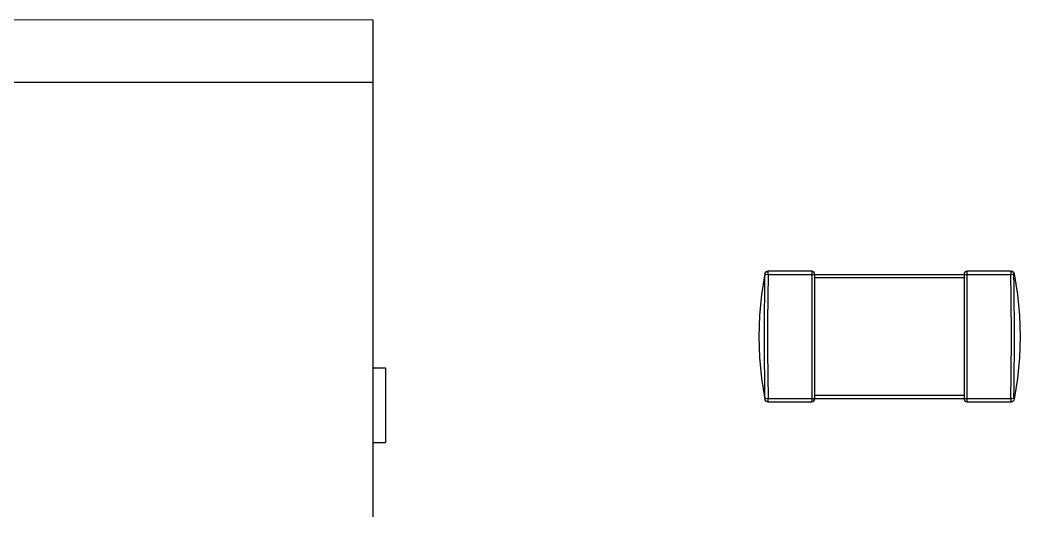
# Model space of a CAD drawing. Header units: millimetres. Extents: x 563 to 681, y 173 to 284.
# Drawn here: x 623.68 to 627.702, y 187.608 to 189.608 of the extents above; entities that cross this region are included whole.
import ezdxf

# ---------------------------------------------------------------- set-up
doc = ezdxf.new("R2010")
doc.units = ezdxf.units.MM
doc.header["$LTSCALE"] = 30.734
doc.layers.get('0').update_dxf_attribs({"linetype": 'CONTINUOUS'})

msp = doc.modelspace()

# ---------------------------------------------------------------- linework, layer by layer
at = {"linetype": 'Continuous'}
for p, q in [((625.0995, 189.6079), (620.4995, 189.6065)), ((625.0995, 189.6079), (625.1, 187.6079)), ((620.4995, 189.3565), (625.0995, 189.3579)), ((626.8648, 188.5966), (626.6875, 188.5966)), ((626.6895, 188.5841), (626.6895, 188.5966)), ((626.8648, 188.5966), (626.8648, 188.0716)), ((627.4898, 188.0716), (627.4898, 188.5966)), ((627.6671, 188.5966), (627.4898, 188.5966)), ((627.6651, 188.5966), (627.6651, 188.5841)), ((626.677, 188.5844), (626.6895, 188.5841)), ((626.6895, 188.5841), (627.6651, 188.5841)), ((626.8773, 188.0841), (626.8773, 188.5841)), ((626.8773, 188.5716), (627.4773, 188.5716)), ((627.4773, 188.5841), (627.4773, 188.0841)), ((627.6651, 188.5841), (627.6776, 188.5844)), ((627.6776, 188.5844), (627.6792, 188.5864)), ((625.0999, 188.2079), (625.1499, 188.2079)), ((625.1499, 188.2079), (625.15, 187.9079)), ((626.6895, 188.0841), (626.677, 188.0839)), ((626.6875, 188.0716), (626.8648, 188.0716)), ((626.6895, 188.0716), (626.6895, 188.0841)), ((626.6895, 188.0841), (627.6651, 188.0841)), ((627.4773, 188.0966), (626.8773, 188.0966)), ((627.4898, 188.0716), (627.6671, 188.0716)), ((627.6651, 188.0841), (627.6651, 188.0716)), ((627.6776, 188.0839), (627.6651, 188.0841)), ((625.1, 187.9079), (625.15, 187.9079))]:
    msp.add_line(p, q, dxfattribs=at)
for points in [[(626.6875, 188.5966), (626.684, 188.5961), (626.6807, 188.5946), (626.6779, 188.5922), (626.6759, 188.5891), (626.6751, 188.5865)], [(627.6795, 188.5865), (627.6789, 188.5884), (627.6774, 188.5912), (627.6754, 188.5935), (627.6729, 188.5952), (627.67, 188.5963), (627.6671, 188.5966)], [(626.6754, 188.5864), (626.6626, 188.5027), (626.6549, 188.4183), (626.6523, 188.3341), (626.6549, 188.2498), (626.6626, 188.1655), (626.6754, 188.0819)], [(627.6792, 188.5864), (627.692, 188.5027), (627.6997, 188.4183), (627.7023, 188.3341), (627.6997, 188.2498), (627.692, 188.1655), (627.6792, 188.0819)], [(626.6751, 188.0818), (626.6759, 188.0792), (626.6779, 188.0761), (626.6807, 188.0737), (626.684, 188.0722), (626.6875, 188.0716)], [(627.6671, 188.0716), (627.67, 188.072), (627.6729, 188.0731), (627.6754, 188.0748), (627.6774, 188.0771), (627.6789, 188.0798), (627.6795, 188.0818)]]:
    msp.add_lwpolyline(points, dxfattribs=at)
for centre, radius, start, end in [((626.6895, 188.5841), 0.0125, 90.0421, 98.4329), ((626.8648, 188.5841), 0.0125, 0, 90), ((627.4898, 188.5841), 0.0125, 90, 180), ((627.6651, 188.5842), 0.0125, 81.5377, 89.9825), ((627.6651, 188.584), 0.0126, 80.9596, 81.5697), ((638.767, 188.3341), 12.0801, 178.81418, 181.18583), ((615.5878, 188.3341), 12.0799, 358.81415, 1.18586), ((626.6895, 188.0843), 0.0126, 260.9597, 261.5699), ((626.6895, 188.0841), 0.0125, 261.5379, 269.9825), ((626.8648, 188.0841), 0.0125, 270, 0), ((627.4898, 188.0841), 0.0125, 180, 270), ((627.6651, 188.0842), 0.0125, 270.0421, 278.4331)]:
    msp.add_arc(centre, radius, start, end, dxfattribs=at)
for points, knots in [([(626.677, 188.5844), (626.677, 188.5858), (626.6776, 188.5887), (626.6799, 188.5925), (626.6834, 188.5953), (626.6862, 188.5963), (626.6877, 188.5965)], [0, 0, 0, 0, 0.237283, 0.493274, 0.752853, 1, 1, 1, 1]), ([(627.667, 188.5965), (627.6685, 188.5963), (627.6713, 188.5953), (627.6748, 188.5925), (627.677, 188.5886), (627.6775, 188.5858), (627.6776, 188.5844)], [0, 0, 0, 0, 0.247603, 0.507163, 0.76291, 1, 1, 1, 1]), ([(626.677, 188.0839), (626.6761, 188.1256), (626.6751, 188.209), (626.6747, 188.3341), (626.6751, 188.4593), (626.6761, 188.5427), (626.677, 188.5844)], [0, 0, 0, 0, 0.249983, 0.5, 0.750017, 1, 1, 1, 1]), ([(627.6776, 188.0839), (627.6785, 188.1256), (627.6795, 188.209), (627.6799, 188.3341), (627.6795, 188.4593), (627.6785, 188.5427), (627.6776, 188.5844)], [0, 0, 0, 0, 0.249983, 0.5, 0.750017, 1, 1, 1, 1]), ([(626.6875, 188.0718), (626.6861, 188.072), (626.6833, 188.073), (626.6798, 188.0758), (626.6776, 188.0796), (626.677, 188.0825), (626.677, 188.0839)], [0, 0, 0, 0, 0.247603, 0.507163, 0.76291, 1, 1, 1, 1])]:
    msp.add_open_spline(points, degree=3, knots=knots, dxfattribs=at)

doc.saveas('drawing.dxf')
